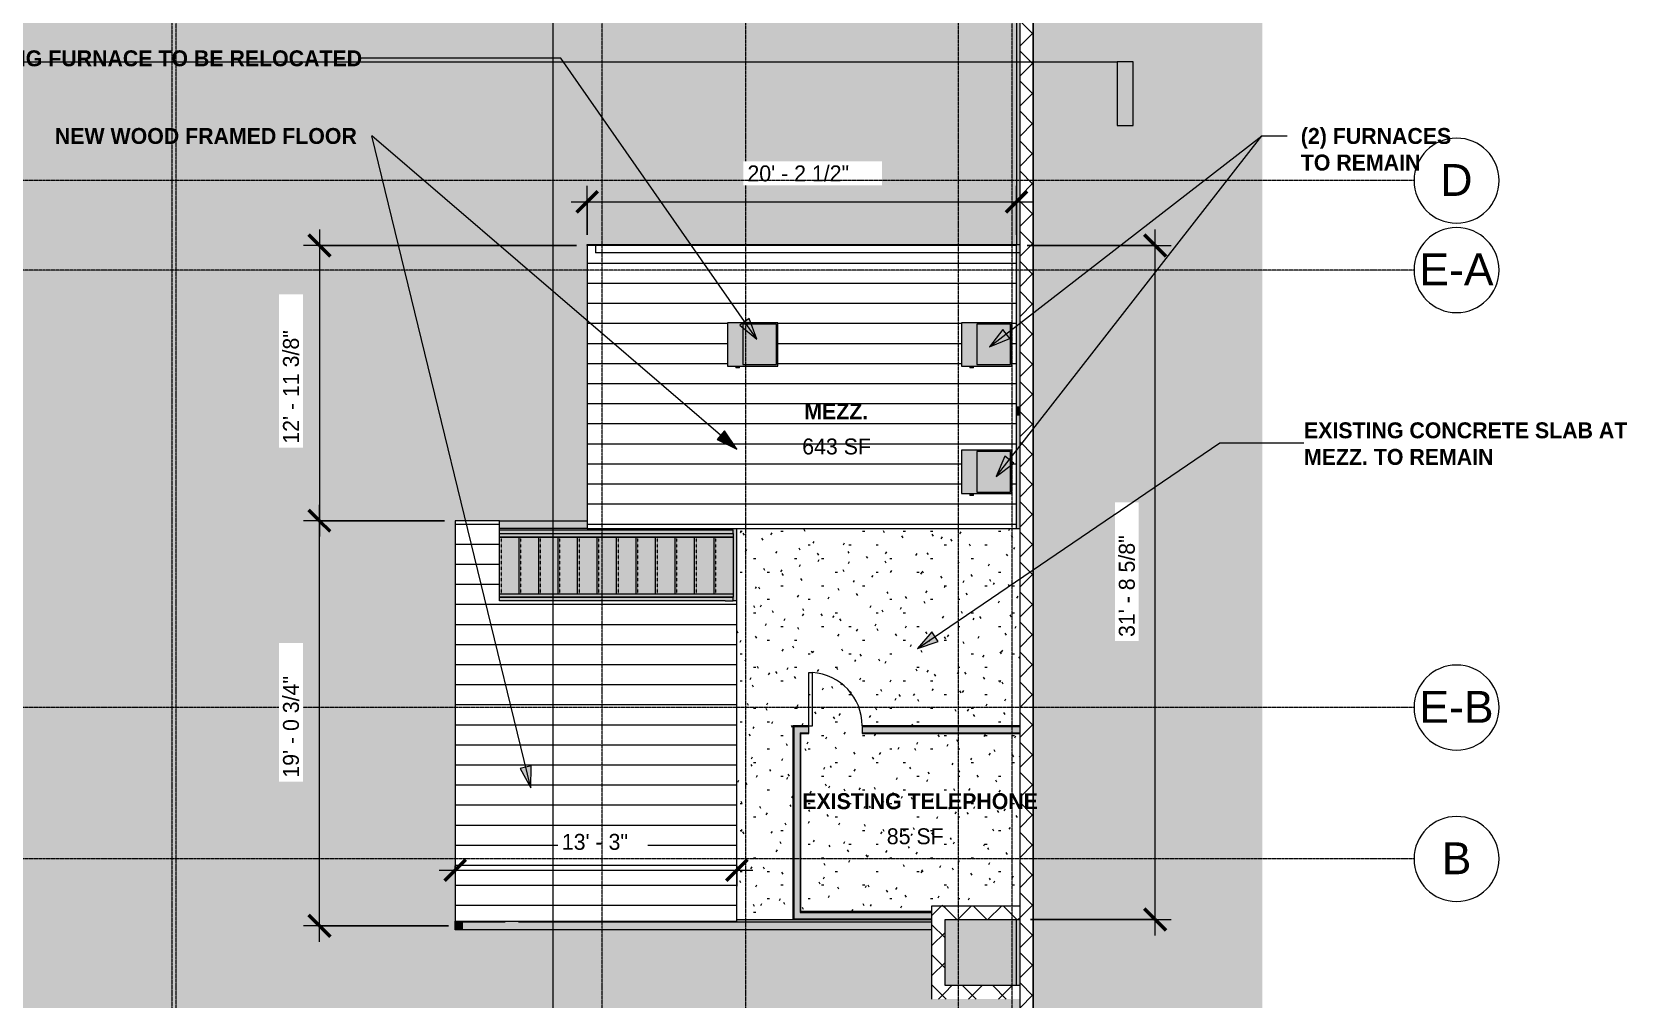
# Model space of a CAD drawing. Header units: inches. Extents: x -4124 to -1243, y 10241 to 12024.
# Drawn here: x -2143 to -1243, y 10995 to 11541 of the extents above; entities that cross this region are included whole.
import ezdxf

# ---------------------------------------------------------------- set-up
doc = ezdxf.new("R2010")
doc.units = ezdxf.units.IN
doc.header["$MEASUREMENT"] = 0
doc.linetypes.add('Grid Line 1_2_', pattern=[0.875, 0.5, -0.125, 0.125, -0.125])
doc.linetypes.add('Overhead 1_16_', pattern=[0.101562, 0.0625, -0.039062])
for name, color, linetype, lineweight in [('A-ANNO-DIMS', 211, 'Continuous', 9), ('A-ANNO-DIMS-96', 211, 'Continuous', 9), ('A-AREA-IDEN', 2, 'Continuous', 9), ('A-DOOR', 31, 'Continuous', 13), ('A-FLOR', 192, 'Continuous', 13), ('A-FLOR-HRAL', 11, 'Continuous', 9), ('A-FLOR-PATT', 8, 'Continuous', 13), ('A-ROOF', 132, 'Continuous', 13), ('A-WALL', 113, 'Continuous', 13), ('A-WALL-PATT', 111, 'Continuous', 20), ('C-BLDG-PADS', 91, 'Continuous', 13), ('G-ANNO-SYMB', 111, 'Continuous', 9), ('G-ANNO-TEXT', 231, 'Continuous', 9), ('I-WALL', 2, 'Continuous', 13), ('M-EQPM', 50, 'Continuous', 9), ('S-GRID', 1, 'Continuous', 9), ('S-GRID-IDEN', 1, 'Continuous', 9), ('S-STRS', 31, 'Continuous', 9)]:
    doc.layers.add(name, color=color, linetype=linetype, lineweight=lineweight)
doc.styles.add('Arial', font='arial.ttf', dxfattribs={"height": 18})
doc.styles.add('Century Gothic_1', font='', dxfattribs={"height": 9})
doc.styles.add('Century Gothic_B', font='', dxfattribs={"height": 9})
doc.styles.get('Century Gothic_1').set_extended_font_data('Century Gothic')
doc.styles.get('Century Gothic_B').set_extended_font_data('Century Gothic', bold=True)
doc.dimstyles.new('OD__1_16__Tol__', dxfattribs={"dimscale": 12, "dimtxt": 9.397514, "dimasz": 1, "dimexe": 0.75, "dimexo": 0.5, "dimgap": 0.75, "dimtad": 1, "dimdec": 4, "dimrnd": 0.0625, "dimzin": 3, "dimdsep": 46, "dimlunit": 4, "dimtxsty": 'Century Gothic_1', "dimblk1": 'OBLIQUE', "dimblk2": 'OBLIQUE', "dimsah": 1, "dimcen": 0.09, "dimdle": 0.75, "dimazin": 0, "dimtfac": 1, "dimtdec": 4, "dimtix": 1, "dimtmove": 0, "dimatfit": 3, "dimfxl": 1, "dimtvp": 1, "dimtfill": 1, "dimfrac": 2, "dimtolj": 1, "dimtzin": 0, "dimarcsym": 2})
pattern_1 = [(0, (0, 0), (30.72, 7.68), [1.267, -21.773, 1.267, -21.773, -122.88]), (0, (0, 0), (30.72, 7.68), [-46.08, 1.267, -44.813, 1.267, -21.773, -53.76]), (0, (0, 0), (30.72, 7.68), [-115.2, 1.267, -14.093, 1.267, -37.133]), (120, (11.52, 3.84), (-22.011075, 22.7643004), [1.267, -21.773, 1.267, -21.773, -122.88]), (120, (11.52, 3.84), (-22.011075, 22.7643004), [-46.08, 1.267, -44.813, 1.267, -21.773, -53.76]), (120, (11.52, 3.84), (-22.011075, 22.7643004), [-115.2, 1.267, -14.093, 1.267, -37.133]), (240, (15.36, 19.2), (-8.708925, -30.4443004), [1.267, -21.773, 1.267, -21.773, -122.88]), (240, (15.36, 19.2), (-8.708925, -30.4443004), [-46.08, 1.267, -44.813, 1.267, -21.773, -53.76]), (240, (15.36, 19.2), (-8.708925, -30.4443004), [-115.2, 1.267, -14.093, 1.267, -37.133])]
pattern_2 = [(45, (0, 0), (-8.485281, 8.485281), []), (135, (0, 0), (-8.485281, -8.485281), [])]

# ---------------------------------------------------------------- blocks, each defined once
blk = doc.blocks.new('Single-Flush - 30_ x 80_-1225038-FLOOR PLAN - MEZZANINE')
at = {"layer": 'A-DOOR', "lineweight": 9}
for p, q in [((13, -2.25), (13, -32.25)), ((15, -2.25), (13, -2.25)), ((15, -2.25), (15, -32.25)), ((15, -32.25), (13, -32.25))]:
    blk.add_line(p, q, dxfattribs=at)
at = {"layer": 'A-DOOR', "color": 8, "lineweight": 9}
blk.add_arc((15, -2.25), 30.07, 180, 266.18593, dxfattribs=at)
blk = doc.blocks.new('Walls 1 - Walls 1-1277454-FLOOR PLAN - MEZZANINE')
at = {"layer": 'A-ROOF', "lineweight": 9}
blk.add_hatch(color=161, dxfattribs=at).paths.add_polyline_path([(-1448.52, 10380.08), (-1448.52, 11927.32), (-1956.88, 11927.32), (-1956.83, 11915.82), (-1585.45, 11918.84), (-1585.45, 11774.15), (-1582.73, 11774.15), (-1578.55, 11787.8), (-1577.83, 11774.15), (-1577.83, 10643.01), (-1938.58, 10642.37), (-1938.58, 10381.41), (-1577.83, 10380.43)], flags=0)
blk.add_line((-1577.83, 11774.15), (-1577.83, 10643.01), dxfattribs=at)
blk = doc.blocks.new('Gas Fired Furnace - Direct Vent - 38000 BTUH-1351617-FLOOR PLAN - MEZZANINE')
at = {"layer": 'M-EQPM'}
h = blk.add_hatch(color=8, dxfattribs=at)
h.paths.add_polyline_path([(0, -28.5), (0, 0), (-24.5, 0), (-24.5, -28.5), (-24.01, -28.5)], flags=0)
h.paths.add_polyline_path([(-0.81, -19.81), (-23.69, -19.81), (-23.69, -0.81), (-0.81, -0.81), (-0.81, -15.48)], flags=0)
for points in [[(-0.81, -15.48), (-0.81, -0.81), (-23.69, -0.81), (-23.69, -19.81), (-0.81, -19.81)], [(1, -21.82), (1, -21.69), (0, -21.72), (0, -21.83), (1, -21.83)], [(1, -23.09), (1, -21.83), (0, -21.87), (0, -23.83), (1, -23.8), (1, -23.33)]]:
    blk.add_hatch(color=8, dxfattribs=at).paths.add_polyline_path(points, flags=0)
at = {"layer": 'M-EQPM', "color": 8}
for p, q in [((0, 0), (-24.5, 0)), ((-24.5, 0), (-24.5, -28.5)), ((-0.81, -0.81), (-23.69, -0.81)), ((-23.69, -0.81), (-23.69, -19.81)), ((-0.81, -19.81), (-0.81, -0.81)), ((0, -28.5), (0, 0)), ((-23.69, -19.81), (-0.81, -19.81)), ((1, -21.69), (0, -21.69)), ((1, -21.83), (0, -21.83)), ((0, -23.83), (1, -23.83)), ((1, -21.69), (1, -21.82)), ((1, -21.83), (1, -23.83)), ((-24.5, -28.5), (0, -28.5))]:
    blk.add_line(p, q, dxfattribs=at)
blk = doc.blocks.new('Top Rail Type - Top Rail_Internal_-1377795-FLOOR PLAN - MEZZANINE')
at = {"layer": 'A-FLOR-HRAL'}
blk.add_hatch(color=8, dxfattribs=at).paths.add_polyline_path([(-1879.2, 11221.65), (-1747.2, 11221.65), (-1747.2, 11223.65), (-1879.2, 11223.65)], flags=0)
at = {"layer": 'A-FLOR-HRAL', "color": 8}
for p, q in [((-1879.2, 11223.65), (-1747.2, 11223.65)), ((-1747.2, 11221.65), (-1879.2, 11221.65)), ((-1747.2, 11223.65), (-1747.2, 11221.65))]:
    blk.add_line(p, q, dxfattribs=at)
blk = doc.blocks.new('Top Rail Type - Top Rail_Internal_-V4-FLOOR PLAN - MEZZANINE')
at = {"layer": 'A-FLOR-HRAL', "color": 8}
for p, q in [((-1879.2, 11223.65), (-1747.2, 11223.65)), ((-1879.2, 11221.65), (-1747.2, 11221.65)), ((-1747.2, 11223.65), (-1747.2, 11221.65))]:
    blk.add_line(p, q, dxfattribs=at)
blk = doc.blocks.new('Top Rail Type - Top Rail_Internal_-1377806-FLOOR PLAN - MEZZANINE')
at = {"layer": 'A-FLOR-HRAL'}
blk.add_hatch(color=8, dxfattribs=at).paths.add_polyline_path([(-1780.09, 11255.65), (-1747.2, 11255.65), (-1747.2, 11257.65), (-1879.2, 11257.65), (-1879.2, 11255.65), (-1780.2, 11255.65)], flags=0)
at = {"layer": 'A-FLOR-HRAL', "color": 8}
for p, q in [((-1879.2, 11257.65), (-1747.2, 11257.65)), ((-1747.2, 11257.65), (-1747.2, 11255.65)), ((-1747.2, 11255.65), (-1879.2, 11255.65))]:
    blk.add_line(p, q, dxfattribs=at)
blk = doc.blocks.new('Top Rail Type - Top Rail_Internal_-V5-FLOOR PLAN - MEZZANINE')
at = {"layer": 'A-FLOR-HRAL', "color": 8}
for p, q in [((-1879.2, 11257.65), (-1747.2, 11257.65)), ((-1747.2, 11257.65), (-1747.2, 11255.65)), ((-1879.2, 11255.65), (-1747.2, 11255.65))]:
    blk.add_line(p, q, dxfattribs=at)
blk = doc.blocks.new('Grid - Grid Head - Circle-50561-FLOOR PLAN - MEZZANINE')
at = {"layer": 'S-GRID-IDEN'}
for start, end in [(360, 180), (180, 360)]:
    blk.add_arc((0, 0), 0.25, start, end, dxfattribs=at)
blk = doc.blocks.new('Section - 3_32_ x 3_8_-54337-FLOOR PLAN - MEZZANINE')
at = {"layer": 'G-ANNO-SYMB'}
blk.add_hatch(color=256, dxfattribs=at).paths.add_polyline_path([(0, 0.375), (0, 0), (-0.09375, 0), (-0.09375, 0.375)], flags=0)
for p, q in [((0, 0.375), (-0.09375, 0.375)), ((-0.09375, 0.375), (-0.09375, 0)), ((0, 0), (0, 0.375)), ((-0.09375, 0), (0, 0))]:
    blk.add_line(p, q, dxfattribs=at)
blk = doc.blocks.new('DIMBLOCK1-FLOOR PLAN - MEZZANINE')
at = {"layer": 'A-ANNO-DIMS-96'}
for p, q in [((-1829.7, 11426.27), (-1829.7, 11453.95)), ((-1587.2, 11426.27), (-1587.2, 11453.95)), ((-1838.7, 11444.95), (-1578.2, 11444.95)), ((-1829.7, 11444.95), (-1829.7, 11426.27)), ((-1587.2, 11444.95), (-1587.2, 11426.27))]:
    blk.add_line(p, q, dxfattribs=at)
at = {"layer": 'A-ANNO-DIMS-96', "lineweight": 50}
for p, q in [((-1829.7, 11444.95), (-1823.7, 11450.95)), ((-1587.2, 11444.95), (-1581.2, 11450.95)), ((-1829.7, 11444.95), (-1835.7, 11438.95)), ((-1587.2, 11444.95), (-1593.2, 11438.95))]:
    blk.add_line(p, q, dxfattribs=at)
at = {"layer": 'A-ANNO-DIMS-96', "color": 0, "insert": (-1739.18, 11465.48), "char_height": 9, "width": 73.7481, "attachment_point": 1, "line_spacing_factor": 0.984502, "style": 'Century Gothic_1', "bg_fill": 3, "box_fill_scale": 1.25, "bg_fill_color": 256, "bg_fill_true_color": 13158600, "bg_fill_transparency": 0}
blk.add_mtext('20\' - 2 1/2"', dxfattribs=at)
blk = doc.blocks.new('_Oblique')
at = {"color": 0, "linetype": 'ByBlock', "lineweight": -2}
blk.add_line((-0.5, -0.5), (0.5, 0.5), dxfattribs=at)
blk = doc.blocks.new('DIMBLOCK2-FLOOR PLAN - MEZZANINE')
at = {"layer": 'A-ANNO-DIMS-96'}
for p, q in [((-1508.95, 11030.65), (-1508.95, 11429.27)), ((-1581.2, 11420.27), (-1499.95, 11420.27)), ((-1508.95, 11420.27), (-1581.2, 11420.27)), ((-1579.45, 11039.65), (-1499.95, 11039.65)), ((-1508.95, 11039.65), (-1579.45, 11039.65))]:
    blk.add_line(p, q, dxfattribs=at)
at = {"layer": 'A-ANNO-DIMS-96', "lineweight": 50}
for p, q in [((-1508.95, 11420.27), (-1514.95, 11426.27)), ((-1508.95, 11420.27), (-1502.95, 11414.27)), ((-1508.95, 11039.65), (-1514.95, 11045.65)), ((-1508.95, 11039.65), (-1502.95, 11033.65))]:
    blk.add_line(p, q, dxfattribs=at)
at = {"layer": 'A-ANNO-DIMS-96', "color": 0, "insert": (-1529.49, 11199.23), "char_height": 9, "width": 73.7481, "attachment_point": 1, "rotation": 90, "line_spacing_factor": 0.984502, "style": 'Century Gothic_1', "bg_fill": 3, "box_fill_scale": 1.25, "bg_fill_color": 256, "bg_fill_true_color": 13158600, "bg_fill_transparency": 0}
blk.add_mtext('31\' - 8 5/8"', dxfattribs=at)
blk = doc.blocks.new('DIMBLOCK3-FLOOR PLAN - MEZZANINE')
at = {"layer": 'A-ANNO-DIMS-96', "lineweight": 50}
for p, q in [((-1980.83, 11264.9), (-1986.83, 11270.9)), ((-1980.83, 11264.9), (-1974.83, 11258.9)), ((-1980.83, 11036.15), (-1986.83, 11042.15)), ((-1980.83, 11036.15), (-1974.83, 11030.15))]:
    blk.add_line(p, q, dxfattribs=at)
at = {"layer": 'A-ANNO-DIMS-96'}
for p, q in [((-1980.83, 11027.15), (-1980.83, 11273.9)), ((-1910.2, 11264.9), (-1989.83, 11264.9)), ((-1980.83, 11264.9), (-1910.2, 11264.9)), ((-1907.95, 11036.15), (-1989.83, 11036.15)), ((-1980.83, 11036.15), (-1907.95, 11036.15))]:
    blk.add_line(p, q, dxfattribs=at)
at = {"layer": 'A-ANNO-DIMS-96', "color": 0, "insert": (-2001.37, 11119.79), "char_height": 9, "width": 73.7481, "attachment_point": 1, "rotation": 90, "line_spacing_factor": 0.984502, "style": 'Century Gothic_1', "bg_fill": 3, "box_fill_scale": 1.25, "bg_fill_color": 256, "bg_fill_true_color": 13158600, "bg_fill_transparency": 0}
blk.add_mtext('19\' - 0 3/4"', dxfattribs=at)
blk = doc.blocks.new('DIMBLOCK4-FLOOR PLAN - MEZZANINE')
at = {"layer": 'A-ANNO-DIMS-96', "lineweight": 50}
for p, q in [((-1904.2, 11067.52), (-1898.2, 11073.52)), ((-1745.2, 11067.52), (-1739.2, 11073.52)), ((-1904.2, 11067.52), (-1910.2, 11061.52)), ((-1745.2, 11067.52), (-1751.2, 11061.52))]:
    blk.add_line(p, q, dxfattribs=at)
at = {"layer": 'A-ANNO-DIMS-96'}
for p, q in [((-1904.2, 11070.01), (-1904.2, 11058.52)), ((-1904.2, 11067.52), (-1904.2, 11070.01)), ((-1745.2, 11070.01), (-1745.2, 11058.52)), ((-1745.2, 11067.52), (-1745.2, 11070.01)), ((-1913.2, 11067.52), (-1736.2, 11067.52))]:
    blk.add_line(p, q, dxfattribs=at)
at = {"layer": 'A-ANNO-DIMS-96', "color": 0, "insert": (-1843.95, 11088.06), "char_height": 9, "width": 46.1821, "attachment_point": 1, "line_spacing_factor": 0.984502, "style": 'Century Gothic_1', "bg_fill": 3, "box_fill_scale": 1.25, "bg_fill_color": 256, "bg_fill_true_color": 13158600, "bg_fill_transparency": 0}
blk.add_mtext('13\' - 3"', dxfattribs=at)
blk = doc.blocks.new('DIMBLOCK5-FLOOR PLAN - MEZZANINE')
at = {"layer": 'A-ANNO-DIMS-96'}
for p, q in [((-1980.83, 11429.27), (-1980.83, 11255.9)), ((-1835.7, 11420.27), (-1989.83, 11420.27)), ((-1980.83, 11420.27), (-1835.7, 11420.27)), ((-1910.2, 11264.9), (-1989.83, 11264.9)), ((-1980.83, 11264.9), (-1910.2, 11264.9))]:
    blk.add_line(p, q, dxfattribs=at)
at = {"layer": 'A-ANNO-DIMS-96', "lineweight": 50}
for p, q in [((-1980.83, 11420.27), (-1986.83, 11426.27)), ((-1980.83, 11420.27), (-1974.83, 11414.27)), ((-1980.83, 11264.9), (-1986.83, 11270.9)), ((-1980.83, 11264.9), (-1974.83, 11258.9))]:
    blk.add_line(p, q, dxfattribs=at)
at = {"layer": 'A-ANNO-DIMS-96', "color": 0, "insert": (-2001.37, 11308.35), "char_height": 9, "width": 82.1611, "attachment_point": 1, "rotation": 90, "line_spacing_factor": 0.984502, "style": 'Century Gothic_1', "bg_fill": 3, "box_fill_scale": 1.25, "bg_fill_color": 256, "bg_fill_true_color": 13158600, "bg_fill_transparency": 0}
blk.add_mtext('12\' - 11 3/8"', dxfattribs=at)

msp = doc.modelspace()

# ---------------------------------------------------------------- hatches: boundary and pattern name
at = {"layer": 'A-FLOR-PATT', "lineweight": 9}
h = msp.add_hatch(dxfattribs=at)
h.set_pattern_fill('FP_6', color=9, style=0, pattern_type=2)
h.set_pattern_definition([(0, (0, 0), (0, 11.331), [])])
h.paths.add_polyline_path([(-1862.48959, 11038.72821), (-1745.20325, 11038.72821), (-1745.20325, 11219.64539), (-1879.20325, 11219.64539), (-1879.20325, 11264.89539), (-1904.20325, 11264.89539), (-1904.20325, 11038.72821)], flags=0)
h.paths.add_polyline_path([(-1778.33022, 11260.27039), (-1587.20325, 11260.27039), (-1587.20325, 11420.27039), (-1829.70325, 11420.27039), (-1829.70325, 11260.27039), (-1782.97459, 11260.27039)], flags=0)
h.paths.add_polyline_path([(-1612.50061, 11279.20054), (-1613.64644, 11279.20054), (-1613.64644, 11280.20054), (-1618.31311, 11280.20054), (-1618.31311, 11304.70054), (-1589.81311, 11304.70054), (-1589.81311, 11280.20054), (-1611.50061, 11280.20054), (-1611.53468, 11279.20054), (-1612.46966, 11279.20054)], flags=0)
h.paths.add_polyline_path([(-1611.93933, 11351.20054), (-1613.64644, 11351.20054), (-1613.64644, 11352.20054), (-1618.31311, 11352.20054), (-1618.31311, 11376.70054), (-1589.81311, 11376.70054), (-1589.81311, 11352.20054), (-1611.50061, 11352.20054), (-1611.53468, 11351.20054), (-1611.7935, 11351.20054)], flags=0)
h.paths.add_polyline_path([(-1744.82455, 11351.20054), (-1745.75984, 11351.20054), (-1745.75984, 11352.20054), (-1750.42651, 11352.20054), (-1750.42651, 11376.70054), (-1721.92651, 11376.70054), (-1721.92651, 11352.20054), (-1743.61401, 11352.20054), (-1743.64808, 11351.20054), (-1744.75984, 11351.20054)], flags=0)
h = msp.add_hatch(dxfattribs=at)
h.set_pattern_fill('FP_1', color=9, style=0, pattern_type=2)
h.set_pattern_definition(pattern_1)
h.paths.add_polyline_path([(-1745.20325, 11039.65318), (-1713.45325, 11039.65318), (-1713.45325, 11149.14539), (-1704.45325, 11149.14539), (-1704.45325, 11144.64539), (-1708.95325, 11144.64539), (-1708.95325, 11044.15318), (-1635.20325, 11044.15318), (-1635.20325, 11047.27818), (-1585.45325, 11047.27818), (-1585.45325, 11144.64539), (-1674.45325, 11144.64539), (-1674.45325, 11149.14539), (-1585.45325, 11149.14539), (-1585.45325, 11260.27039), (-1745.20325, 11260.27039), (-1745.20325, 11040.15318)], flags=0)
at = {"layer": 'A-WALL-PATT', "lineweight": 9}
h = msp.add_hatch(dxfattribs=at)
h.set_pattern_fill('FP_3', color=8, style=0, pattern_type=2)
h.set_pattern_definition(pattern_2)
h.paths.add_polyline_path([(-1585.45325, 10642.9944), (-1577.82825, 10643.00784), (-1577.82825, 11774.14539), (-1578.54763, 11787.79765), (-1582.7556, 11774.14539), (-1585.45325, 11774.14539), (-1585.45325, 10643.00784)], flags=0)
h = msp.add_hatch(dxfattribs=at)
h.set_pattern_fill('FP_2', color=8, style=0, pattern_type=2)
h.set_pattern_definition(pattern_1)
h.paths.add_polyline_path([(-1712.95325, 11148.64539), (-1704.45325, 11148.64539), (-1704.45325, 11149.14539), (-1713.45325, 11149.14539), (-1713.45325, 11148.64539)], flags=0)
h.paths.add_polyline_path([(-1587.20325, 11148.64539), (-1585.45325, 11148.64539), (-1585.45325, 11149.14539), (-1674.45325, 11149.14539), (-1674.45325, 11148.64539), (-1615.74709, 11148.64539)], flags=0)
h = msp.add_hatch(dxfattribs=at)
h.set_pattern_fill('FP_2', color=8, style=0, pattern_type=2)
h.set_pattern_definition(pattern_1)
h.paths.add_polyline_path([(-1713.45325, 11039.65318), (-1712.95325, 11039.65318), (-1712.95325, 11148.64539), (-1713.45325, 11148.61598), (-1713.45325, 11043.65318)], flags=0)
h = msp.add_hatch(dxfattribs=at)
h.set_pattern_fill('FP_2', color=8, style=0, pattern_type=2)
h.set_pattern_definition(pattern_1)
h.paths.add_polyline_path([(-1709.45325, 11144.64539), (-1704.45325, 11144.64539), (-1704.45325, 11145.14539), (-1709.45325, 11145.14539)], flags=0)
h.paths.add_polyline_path([(-1674.45325, 11144.64539), (-1585.45325, 11144.64539), (-1585.45325, 11145.14539), (-1674.45325, 11145.14539)], flags=0)
h = msp.add_hatch(dxfattribs=at)
h.set_pattern_fill('FP_2', color=8, style=0, pattern_type=2)
h.set_pattern_definition(pattern_1)
h.paths.add_polyline_path([(-1635.20325, 11043.65318), (-1635.20325, 11044.15318), (-1708.95325, 11044.15318), (-1708.95325, 11043.65318)], flags=0)
h = msp.add_hatch(dxfattribs=at)
h.set_pattern_fill('FP_3', color=8, style=0, pattern_type=2)
h.set_pattern_definition(pattern_2)
h.paths.add_polyline_path([(-1635.20325, 10994.77818), (-1627.57825, 10994.77818), (-1627.57825, 11047.27818), (-1635.20325, 11047.27818), (-1635.20325, 11033.89539)], flags=0)
h = msp.add_hatch(dxfattribs=at)
h.set_pattern_fill('FP_3', color=8, style=0, pattern_type=2)
h.set_pattern_definition(pattern_2)
h.paths.add_polyline_path([(-1586.75572, 11039.65318), (-1585.45325, 11039.65318), (-1585.45325, 11047.27818), (-1627.57825, 11047.27818), (-1627.57825, 11039.65318), (-1587.20325, 11039.65318)], flags=0)
h = msp.add_hatch(dxfattribs=at)
h.set_pattern_fill('FP_3', color=8, style=0, pattern_type=2)
h.set_pattern_definition(pattern_2)
h.paths.add_polyline_path([(-1627.57825, 10994.77818), (-1585.45325, 10994.77818), (-1585.45325, 11002.40318), (-1627.57825, 11002.40318)], flags=0)
at = {"layer": 'C-BLDG-PADS', "lineweight": 9}
h = msp.add_hatch(dxfattribs=at)
h.set_pattern_fill('FP_12', color=9, style=0, pattern_type=2)
h.set_pattern_definition(pattern_1)
h.paths.add_polyline_path([(-1587.20325, 10642.99131), (-1585.45325, 10643.00784), (-1585.45325, 10816.39539), (-1587.20325, 10816.39539), (-1587.20325, 10643.00784)], flags=0)
h.paths.add_polyline_path([(-1587.20325, 10827.02039), (-1585.45325, 10827.02039), (-1585.45325, 10994.77818), (-1587.20325, 10994.77818), (-1587.20325, 10869.90973)], flags=0)
h.paths.add_polyline_path([(-1587.19882, 11002.40318), (-1585.45325, 11002.40318), (-1585.45325, 11039.65318), (-1587.20325, 11039.65318), (-1587.20325, 11002.40318)], flags=0)
h.paths.add_polyline_path([(-1587.20325, 11260.27039), (-1585.45325, 11260.27039), (-1585.45325, 11324.39539), (-1587.20325, 11324.39539), (-1587.20325, 11278.25181)], flags=0)
h.paths.add_polyline_path([(-1587.20325, 11329.14539), (-1585.45325, 11329.14539), (-1585.45325, 11416.14539), (-1587.20325, 11416.14539), (-1587.20325, 11330.17731)], flags=0)
h.paths.add_polyline_path([(-1587.20325, 11420.89539), (-1585.45325, 11420.89539), (-1585.45325, 11765.26062), (-1587.20325, 11765.26062), (-1587.20325, 11511.91656)], flags=0)
h.paths.add_polyline_path([(-1587.20325, 11842.91874), (-1585.45325, 11842.94162), (-1585.45325, 11918.85213), (-1587.20325, 11918.83784), (-1587.20325, 11842.94162)], flags=0)
h = msp.add_hatch(dxfattribs=at)
h.set_pattern_fill('FP_1', color=9, style=0, pattern_type=2)
h.set_pattern_definition(pattern_1)
h.paths.add_polyline_path([(-3016.20325, 10827.02039), (-3008.90426, 10827.02039), (-3008.57568, 10827.15649), (-3008.37318, 10827.64539), (-3008.37318, 10835.12586), (-3008.57568, 10835.61476), (-3009.06458, 10835.81727), (-3013.20325, 10835.81727), (-3013.20325, 10836.37586), (-3003.20325, 10836.37586), (-3003.20325, 10835.81727), (-3007.34193, 10835.81727), (-3007.83082, 10835.61476), (-3008.03333, 10835.12586), (-3008.03333, 10827.64539), (-3007.83082, 10827.15649), (-3007.50224, 10827.02039), (-2712.90426, 10827.02039), (-2712.57568, 10827.15649), (-2712.37317, 10827.64539), (-2712.37317, 10835.12586), (-2712.57568, 10835.61476), (-2713.06458, 10835.81727), (-2717.20325, 10835.81727), (-2717.20325, 10836.37586), (-2707.20325, 10836.37586), (-2707.20325, 10835.81727), (-2711.34192, 10835.81727), (-2711.83082, 10835.61476), (-2712.03333, 10835.12586), (-2712.03333, 10827.64539), (-2711.83082, 10827.15649), (-2711.50224, 10827.02039), (-2388.90426, 10827.02039), (-2388.57568, 10827.15649), (-2388.37317, 10827.64539), (-2388.37317, 10835.12586), (-2388.57568, 10835.61476), (-2389.06458, 10835.81727), (-2393.20325, 10835.81727), (-2393.20325, 10836.37586), (-2383.20325, 10836.37586), (-2383.20325, 10835.81727), (-2387.34192, 10835.81727), (-2387.83082, 10835.61476), (-2388.03333, 10835.12586), (-2388.03333, 10827.64539), (-2387.83082, 10827.15649), (-2387.50224, 10827.02039), (-2064.90426, 10827.02039), (-2064.57568, 10827.15649), (-2064.37317, 10827.64539), (-2064.37317, 10835.12586), (-2064.57568, 10835.61476), (-2065.06458, 10835.81727), (-2069.20325, 10835.81727), (-2069.20325, 10836.37586), (-2059.20325, 10836.37586), (-2059.20325, 10835.81727), (-2063.34192, 10835.81727), (-2063.83082, 10835.61476), (-2064.03333, 10835.12586), (-2064.03333, 10827.64539), (-2063.83082, 10827.15649), (-2063.50224, 10827.02039), (-1942.39075, 10827.02039), (-1942.39075, 10828.39539), (-1845.45325, 10828.39539), (-1845.45325, 10979.89539), (-1797.95325, 10979.89539), (-1797.95325, 10977.64539), (-1790.32825, 10977.64539), (-1790.32825, 10828.39539), (-1740.37317, 10828.39539), (-1740.37317, 10835.12586), (-1740.57568, 10835.61476), (-1741.06458, 10835.81727), (-1745.20325, 10835.81727), (-1745.20325, 10836.37586), (-1735.20325, 10836.37586), (-1735.20325, 10835.81727), (-1739.34192, 10835.81727), (-1739.83082, 10835.61476), (-1740.03333, 10835.12586), (-1740.03333, 10828.39539), (-1620.37318, 10828.39539), (-1620.37318, 10835.12586), (-1620.57568, 10835.61476), (-1621.06458, 10835.81727), (-1625.20325, 10835.81727), (-1625.20325, 10836.37586), (-1615.20325, 10836.37586), (-1615.20325, 10835.81727), (-1619.34193, 10835.81727), (-1619.83082, 10835.61476), (-1620.03333, 10835.12586), (-1620.03333, 10828.39539), (-1587.20325, 10828.39539), (-1587.20325, 10994.77818), (-1635.20325, 10994.77818), (-1635.20325, 11033.89539), (-1904.20325, 11033.89539), (-1904.20325, 11264.89539), (-1829.70325, 11264.89539), (-1829.70325, 11420.89539), (-1587.20325, 11420.89539), (-1587.20325, 11763.39539), (-1620.03333, 11763.39539), (-1620.03333, 11757.16492), (-1619.83082, 11756.67602), (-1619.34193, 11756.47352), (-1615.20325, 11756.47352), (-1615.20325, 11755.91492), (-1625.20325, 11755.91492), (-1625.20325, 11756.47352), (-1621.06458, 11756.47352), (-1620.57568, 11756.67602), (-1620.37318, 11757.16492), (-1620.37318, 11763.39539), (-1740.03333, 11763.39539), (-1740.03333, 11757.16492), (-1739.83082, 11756.67602), (-1739.34192, 11756.47352), (-1735.20325, 11756.47352), (-1735.20325, 11755.91492), (-1745.20325, 11755.91492), (-1745.20325, 11756.47352), (-1741.06458, 11756.47352), (-1740.57568, 11756.67602), (-1740.37317, 11757.16492), (-1740.37317, 11763.39539), (-2064.03333, 11763.39539), (-2064.03333, 11757.16492), (-2063.83082, 11756.67602), (-2063.34192, 11756.47352), (-2059.20325, 11756.47352), (-2059.20325, 11755.91492), (-2069.20325, 11755.91492), (-2069.20325, 11756.47352), (-2065.06458, 11756.47352), (-2064.57568, 11756.67602), (-2064.37317, 11757.16492), (-2064.37317, 11763.39539), (-2388.03333, 11763.39539), (-2388.03333, 11757.16492), (-2387.83082, 11756.67602), (-2387.34192, 11756.47352), (-2383.20325, 11756.47352), (-2383.20325, 11755.91492), (-2393.20325, 11755.91492), (-2393.20325, 11756.47352), (-2389.06458, 11756.47352), (-2388.57568, 11756.67602), (-2388.37317, 11757.16492), (-2388.37317, 11763.39539), (-2712.03333, 11763.39539), (-2712.03333, 11757.16492), (-2711.83082, 11756.67602), (-2711.34192, 11756.47352), (-2707.20325, 11756.47352), (-2707.20325, 11755.91492), (-2717.20325, 11755.91492), (-2717.20325, 11756.47352), (-2713.06458, 11756.47352), (-2712.57568, 11756.67602), (-2712.37317, 11757.16492), (-2712.37317, 11763.39539), (-3008.03333, 11763.39539), (-3008.03333, 11757.16492), (-3007.83082, 11756.67602), (-3007.34193, 11756.47352), (-3003.20325, 11756.47352), (-3003.20325, 11755.91492), (-3013.20325, 11755.91492), (-3013.20325, 11756.47352), (-3009.06458, 11756.47352), (-3008.55199, 11756.73321), (-3008.37318, 11757.16492), (-3008.37318, 11763.39539), (-3016.20325, 11763.39539), (-3016.20325, 11682.52039), (-3015.22669, 11682.52039), (-3015.22669, 11536.52039), (-3016.20325, 11536.52039), (-3016.20325, 11457.06531), (-3009.47279, 11457.06531), (-3008.98389, 11457.26782), (-3008.78138, 11457.75672), (-3008.78138, 11461.89539), (-3008.22279, 11461.89539), (-3008.22279, 11451.89539), (-3008.78138, 11451.89539), (-3008.78138, 11456.03406), (-3008.98389, 11456.52296), (-3009.47279, 11456.72547), (-3016.20325, 11456.72547), (-3016.20325, 11137.81531), (-3009.47279, 11137.81531), (-3008.98389, 11138.01782), (-3008.78138, 11138.50672), (-3008.78138, 11142.64539), (-3008.22279, 11142.64539), (-3008.22279, 11132.64539), (-3008.78138, 11132.64539), (-3008.78138, 11136.78406), (-3008.98389, 11137.27296), (-3009.47279, 11137.47547), (-3016.20325, 11137.47547), (-3016.20325, 10835.81727)], flags=0)
h.paths.add_polyline_path([(-1797.95325, 10828.39539), (-1797.95325, 10975.39539), (-1840.95325, 10975.39539), (-1840.95325, 10828.39539)], flags=0)
h.paths.add_polyline_path([(-1587.20325, 11002.40318), (-1587.20325, 11039.65318), (-1627.57825, 11039.65318), (-1627.57825, 11002.40318)], flags=0)
h.paths.add_polyline_path([(-1745.20325, 11038.39539), (-1635.20325, 11038.39539), (-1635.20325, 11039.65318), (-1745.20325, 11039.65318), (-1745.20325, 11038.72821), (-1899.70325, 11038.72821), (-1899.70325, 11038.39539), (-1782.97459, 11038.39539)], flags=0)
h.paths.add_polyline_path([(-1745.20325, 11219.64539), (-1745.20325, 11260.27039), (-1829.70325, 11260.27039), (-1829.70325, 11260.39539), (-1879.20325, 11260.39539), (-1879.20325, 11259.64539), (-1747.20325, 11259.64539), (-1747.20325, 11219.64539)], flags=0)
h.paths.add_polyline_path([(-3015.87625, 11535.23914), (-3015.87625, 11536.23914), (-2855.22669, 11536.23914), (-2855.22669, 11535.23914), (-3015.28919, 11535.23914)], flags=0)
h.paths.add_polyline_path([(-3015.87625, 11682.80164), (-3015.87625, 11683.80164), (-2855.22669, 11683.80164), (-2855.22669, 11682.80164), (-3015.28919, 11682.80164)], flags=0)
at = {"layer": 'G-ANNO-TEXT', "lineweight": 20}
for points in [[(-1733.93215, 11367.29333), (-1738.15326, 11378.97755), (-1743.42985, 11375.30161)], [(-1745.13594, 11305.31388), (-1752.15047, 11315.56743), (-1756.33747, 11310.68645)], [(-1861.48092, 11113.99583), (-1861.1998, 11126.41596), (-1867.44753, 11124.89254)]]:
    msp.add_hatch(color=147, dxfattribs=at).paths.add_polyline_path(points, flags=0)
at = {"layer": 'G-ANNO-TEXT'}
msp.add_hatch(color=256, dxfattribs=at).paths.add_polyline_path([(-1643.21016, 11192.66737), (-1631.48055, 11196.76065), (-1635.09867, 11202.07706)], flags=0)
at = {"layer": 'I-WALL'}
for color, points in [(55, [(-1824.95325, 11420.27039), (-1824.95325, 11420.89539), (-1829.70325, 11420.89539), (-1829.70325, 11420.27039)]), (55, [(-1585.45325, 11416.14539), (-1585.45325, 11420.89539), (-1824.95325, 11420.89539), (-1824.95325, 11420.27039), (-1587.20325, 11420.27039), (-1587.20325, 11416.14539)]), (55, [(-1585.45325, 11324.39539), (-1585.45325, 11329.14539), (-1587.20325, 11329.14539), (-1587.20325, 11324.39539)]), (254, [(-1829.70325, 11260.39539), (-1829.70325, 11264.89539), (-1879.20325, 11264.89539), (-1879.20325, 11260.39539)]), (161, [(-1712.95325, 11040.15318), (-1709.45325, 11040.15318), (-1709.45325, 11145.14539), (-1712.95325, 11145.14539), (-1712.95325, 11096.51256)]), (161, [(-1635.20325, 11040.15318), (-1635.20325, 11043.65318), (-1709.45325, 11043.65318), (-1709.45325, 11040.15318), (-1708.95325, 11040.15318)]), (254, [(-1899.70325, 11033.89539), (-1899.70325, 11038.72821), (-1904.20325, 11038.72821), (-1904.20325, 11033.89539)]), (254, [(-1635.20325, 11033.89539), (-1635.20325, 11038.39539), (-1899.70325, 11038.39539), (-1899.70325, 11033.89539), (-1741.62373, 11033.89539)])]:
    msp.add_hatch(color=color, dxfattribs=at).paths.add_polyline_path(points, flags=0)
h = msp.add_hatch(color=161, dxfattribs=at)
h.paths.add_polyline_path([(-1709.45325, 11145.14539), (-1704.45325, 11145.14539), (-1704.45325, 11148.64539), (-1712.95325, 11148.64539), (-1712.95325, 11145.14539)], flags=0)
h.paths.add_polyline_path([(-1674.45325, 11145.14539), (-1585.45325, 11145.14539), (-1585.4592, 11148.64539), (-1674.45325, 11148.64539)], flags=0)
at = {"layer": 'S-STRS'}
for color, points in [(55, [(-1769.20325, 11257.64539), (-1747.20325, 11257.64539), (-1747.20325, 11259.64539), (-1879.20325, 11259.64539), (-1879.20325, 11257.64539), (-1779.3274, 11257.64539)]), (55, [(-1879.20325, 11223.64539), (-1868.20325, 11223.64539), (-1868.20325, 11255.64539), (-1879.20325, 11255.64539)]), (55, [(-1857.20325, 11223.64539), (-1857.20325, 11255.64539), (-1868.20325, 11255.64539), (-1868.20325, 11223.64539)]), (55, [(-1846.20325, 11223.64539), (-1846.20325, 11255.64539), (-1857.20325, 11255.64539), (-1857.20325, 11223.64539)]), (55, [(-1846.20325, 11223.64539), (-1835.20325, 11223.64539), (-1835.20325, 11255.64539), (-1846.20325, 11255.64539)]), (55, [(-1829.70325, 11223.64539), (-1824.20325, 11223.64539), (-1824.20325, 11255.64539), (-1835.20325, 11255.64539), (-1835.20325, 11223.64539)]), (55, [(-1813.20325, 11223.64539), (-1813.20325, 11255.64539), (-1824.20325, 11255.64539), (-1824.20325, 11223.64539)]), (55, [(-1802.20325, 11223.64539), (-1802.20325, 11255.64539), (-1813.20325, 11255.64539), (-1813.20325, 11223.64539)]), (55, [(-1792.24331, 11223.64539), (-1791.20325, 11223.64539), (-1791.20325, 11255.64539), (-1802.20325, 11255.64539), (-1802.20325, 11223.64539)]), (55, [(-1780.20325, 11223.64539), (-1780.20325, 11255.64539), (-1791.20325, 11255.64539), (-1791.20325, 11223.64539), (-1782.97459, 11223.64539)]), (55, [(-1769.20325, 11223.64539), (-1769.20325, 11255.64539), (-1780.20325, 11255.64539), (-1780.20325, 11223.64539)]), (55, [(-1758.20325, 11223.64539), (-1758.20325, 11255.64539), (-1769.20325, 11255.64539), (-1769.20325, 11223.64539)]), (55, [(-1747.20325, 11223.64539), (-1747.20325, 11255.64539), (-1758.20325, 11255.64539), (-1758.20325, 11223.64539)]), (8, [(-1802.20325, 11219.64539), (-1747.20325, 11219.64539), (-1747.20325, 11221.64539), (-1879.20325, 11221.64539), (-1879.20325, 11219.64539), (-1813.20325, 11219.64539)])]:
    msp.add_hatch(color=color, dxfattribs=at).paths.add_polyline_path(points, flags=0)

# ---------------------------------------------------------------- linework, layer by layer
at = {"layer": 'A-FLOR', "color": 8, "lineweight": 9}
for p, q in [((-1587.20325, 11420.27039), (-1829.70325, 11420.27039)), ((-1829.70325, 11420.27039), (-1829.70325, 11260.27039)), ((-1587.20325, 11260.27039), (-1587.20325, 11420.27039)), ((-1879.20325, 11264.89539), (-1904.20325, 11264.89539)), ((-1904.20325, 11264.89539), (-1904.20325, 11038.72821)), ((-1879.20325, 11219.64539), (-1879.20325, 11264.89539)), ((-1585.45325, 11260.27039), (-1829.70325, 11260.27039)), ((-1745.20325, 11038.72821), (-1745.20325, 11260.27039)), ((-1751.82141, 11219.64539), (-1879.20325, 11219.64539)), ((-1745.20325, 11219.64539), (-1747.20325, 11219.64539)), ((-1904.20325, 11038.72821), (-1745.20325, 11038.72821)), ((-1745.20325, 11039.65318), (-1713.45325, 11039.65318))]:
    msp.add_line(p, q, dxfattribs=at)
at = {"layer": 'A-WALL', "lineweight": 9}
for p, q in [((-1585.45325, 11790.14539), (-1585.45325, 10826.89539)), ((-1577.82825, 10640.14539), (-1577.82825, 11790.14539)), ((-1712.95325, 11148.64539), (-1704.45325, 11148.64539)), ((-1712.95325, 11148.64539), (-1712.95325, 11040.15318)), ((-1709.45325, 11145.14539), (-1704.45325, 11145.14539)), ((-1709.45325, 11145.14539), (-1709.45325, 11043.65318)), ((-1674.45325, 11148.64539), (-1585.45325, 11148.64539)), ((-1674.45325, 11145.14539), (-1585.45325, 11145.14539)), ((-1709.45325, 11043.65318), (-1635.20325, 11043.65318)), ((-1635.20325, 11047.27818), (-1635.20325, 10994.77818)), ((-1585.45325, 11047.27818), (-1635.20325, 11047.27818)), ((-1712.95325, 11040.15318), (-1635.20325, 11040.15318)), ((-1627.57825, 11002.40318), (-1627.57825, 11039.65318)), ((-1627.57825, 11039.65318), (-1585.45325, 11039.65318)), ((-1585.45325, 11002.40318), (-1627.57825, 11002.40318))]:
    msp.add_line(p, q, dxfattribs=at)
at = {"layer": 'C-BLDG-PADS', "color": 8, "lineweight": 9}
for p, q in [((-1587.20325, 11763.39551), (-1587.20325, 11420.89539)), ((-1587.20325, 11002.40318), (-1587.20325, 11039.65318))]:
    msp.add_line(p, q, dxfattribs=at)
at = {"layer": 'G-ANNO-SYMB'}
for p, q in [((-1849.07964, 11831.64691), (-1849.07964, 10300.08503)), ((-4008.43211, 11523.97754), (-1530.35451, 11523.97754))]:
    msp.add_line(p, q, dxfattribs=at)
at = {"layer": 'G-ANNO-TEXT', "color": 147, "lineweight": 20}
for p, q in [((-1957.96938, 11525.9555), (-1958.22372, 11525.9555)), ((-1844.46433, 11525.9555), (-1957.96938, 11525.9555)), ((-1861.48092, 11113.99583), (-1951.24191, 11482.11584)), ((-1745.13594, 11305.31388), (-1951.24191, 11482.11584)), ((-1448.73257, 11482.11584), (-1434.42349, 11482.11584)), ((-1448.73257, 11482.11584), (-1434.42349, 11482.11584)), ((-1738.15326, 11378.97755), (-1743.42985, 11375.30161)), ((-1743.42985, 11375.30161), (-1733.93215, 11367.29333)), ((-1733.93215, 11367.29333), (-1738.15326, 11378.97755)), ((-1595.02134, 11372.85769), (-1602.53871, 11362.96688)), ((-1752.15047, 11315.56743), (-1756.33747, 11310.68645)), ((-1745.13594, 11305.31388), (-1752.15047, 11315.56743)), ((-1756.33747, 11310.68645), (-1745.13594, 11305.31388)), ((-1593.90662, 11301.37347), (-1598.75622, 11289.93581)), ((-1861.1998, 11126.41596), (-1867.44753, 11124.89254)), ((-1867.44753, 11124.89254), (-1861.48092, 11113.99583)), ((-1861.48092, 11113.99583), (-1861.1998, 11126.41596))]:
    msp.add_line(p, q, dxfattribs=at)
at = {"layer": 'G-ANNO-TEXT'}
for p, q in [((-1472.3985, 11308.91419), (-1424.95082, 11308.91419)), ((-1635.09867, 11202.07706), (-1643.21016, 11192.66737)), ((-1643.21016, 11192.66737), (-1631.48055, 11196.76065)), ((-1631.48055, 11196.76065), (-1635.09867, 11202.07706))]:
    msp.add_line(p, q, dxfattribs=at)
at = {"layer": 'I-WALL', "color": 8, "lineweight": 9}
for p, q in [((-1829.70325, 11420.89539), (-1585.45325, 11420.89539)), ((-1829.70325, 11420.27039), (-1829.70325, 11420.89539)), ((-1824.95325, 11420.89539), (-1824.95325, 11416.14539)), ((-1585.45325, 11416.14539), (-1824.95325, 11416.14539)), ((-1587.20325, 11329.14539), (-1585.45325, 11329.14539)), ((-1585.45325, 11324.39539), (-1587.20325, 11324.39539)), ((-1879.20325, 11264.89539), (-1829.70325, 11264.89539)), ((-1829.70325, 11260.39539), (-1879.20325, 11260.39539)), ((-1904.20325, 11033.89539), (-1904.20325, 11038.72821)), ((-1635.20325, 11033.89539), (-1904.20325, 11033.89539)), ((-1899.70325, 11038.72821), (-1899.70325, 11038.39539)), ((-1899.70325, 11038.39539), (-1875.97809, 11038.39539)), ((-1868.35309, 11038.39539), (-1635.20325, 11038.39539))]:
    msp.add_line(p, q, dxfattribs=at)
at = {"layer": 'I-WALL', "lineweight": 9}
for p, q in [((-1704.45325, 11149.14539), (-1713.45325, 11149.14539)), ((-1713.45325, 11149.14539), (-1713.45325, 11039.65318)), ((-1708.95325, 11144.64539), (-1704.45325, 11144.64539)), ((-1708.95325, 11044.15318), (-1708.95325, 11144.64539)), ((-1704.45325, 11144.64539), (-1704.45325, 11149.14539)), ((-1585.45325, 11149.14539), (-1674.45325, 11149.14539)), ((-1674.45325, 11149.14539), (-1674.45325, 11144.64539)), ((-1674.45325, 11144.64539), (-1585.45325, 11144.64539)), ((-1635.20325, 11044.15318), (-1708.95325, 11044.15318)), ((-1713.45325, 11039.65318), (-1635.20325, 11039.65318))]:
    msp.add_line(p, q, dxfattribs=at)
at = {"layer": 'S-GRID', "linetype": 'Grid Line 1_2_'}
for p, q in [((-2064.20325, 11974.97202), (-2064.20325, 10769.69706)), ((-1740.20325, 11974.97202), (-1740.20325, 10769.69706)), ((-1620.20325, 11974.97202), (-1620.20325, 10769.69706)), ((-2061.70325, 10455.54858), (-2061.70325, 11925.46391)), ((-1362.80331, 11406.39539), (-3886.22241, 11406.39539)), ((-1362.80331, 11159.39539), (-3886.22241, 11159.39539))]:
    msp.add_line(p, q, dxfattribs=at)
at = {"layer": 'S-STRS', "color": 8}
for p, q in [((-1879.20325, 11259.64539), (-1747.20325, 11259.64539)), ((-1747.20325, 11257.64539), (-1747.20325, 11259.64539)), ((-1868.20325, 11255.64539), (-1868.20325, 11223.64539)), ((-1857.20325, 11255.64539), (-1857.20325, 11223.64539)), ((-1846.20325, 11255.64539), (-1846.20325, 11223.64539)), ((-1835.20325, 11255.64539), (-1835.20325, 11223.64539)), ((-1824.20325, 11255.64539), (-1824.20325, 11223.64539)), ((-1813.20325, 11255.64539), (-1813.20325, 11223.64539)), ((-1802.20325, 11255.64539), (-1802.20325, 11223.64539)), ((-1791.20325, 11255.64539), (-1791.20325, 11223.64539)), ((-1780.20325, 11255.64539), (-1780.20325, 11223.64539)), ((-1769.20325, 11255.64539), (-1769.20325, 11223.64539)), ((-1758.20325, 11255.64539), (-1758.20325, 11223.64539)), ((-1747.20325, 11255.64539), (-1747.20325, 11223.64539)), ((-1747.20325, 11219.64539), (-1747.20325, 11221.64539)), ((-1751.82141, 11219.64539), (-1747.20325, 11219.64539))]:
    msp.add_line(p, q, dxfattribs=at)
at = {"layer": 'S-STRS', "color": 8, "linetype": 'Overhead 1_16_'}
for p, q in [((-1878.20325, 11255.64539), (-1878.20325, 11223.64539)), ((-1867.20325, 11255.64539), (-1867.20325, 11223.64539)), ((-1856.20325, 11255.64539), (-1856.20325, 11223.64539)), ((-1845.20325, 11255.64539), (-1845.20325, 11223.64539)), ((-1834.20325, 11255.64539), (-1834.20325, 11223.64539)), ((-1823.20325, 11255.64539), (-1823.20325, 11223.64539)), ((-1812.20325, 11255.64539), (-1812.20325, 11223.64539)), ((-1801.20325, 11255.64539), (-1801.20325, 11223.64539)), ((-1790.20325, 11255.64539), (-1790.20325, 11223.64539)), ((-1779.20325, 11255.64539), (-1779.20325, 11223.64539)), ((-1768.20325, 11255.64539), (-1768.20325, 11223.64539)), ((-1757.20325, 11255.64539), (-1757.20325, 11223.64539))]:
    msp.add_line(p, q, dxfattribs=at)

# ---------------------------------------------------------------- block references
at = {"layer": 'A-DOOR', "color": 7, "lineweight": 9, "rotation": 180}
msp.add_blockref('Single-Flush - 30_ x 80_-1225038-FLOOR PLAN - MEZZANINE', (-1689.45325, 11146.89539), dxfattribs=at)
at = {"layer": 'A-FLOR-HRAL', "color": 8}
for name in ['Top Rail Type - Top Rail_Internal_-1377806-FLOOR PLAN - MEZZANINE', 'Top Rail Type - Top Rail_Internal_-V5-FLOOR PLAN - MEZZANINE', 'Top Rail Type - Top Rail_Internal_-1377795-FLOOR PLAN - MEZZANINE', 'Top Rail Type - Top Rail_Internal_-V4-FLOOR PLAN - MEZZANINE']:
    msp.add_blockref(name, (0, 0), dxfattribs=at)
at = {"layer": 'A-ROOF', "color": 8, "lineweight": 9}
msp.add_blockref('Walls 1 - Walls 1-1277454-FLOOR PLAN - MEZZANINE', (0, 0), dxfattribs=at)
at = {"layer": 'G-ANNO-SYMB', "xscale": 95.99999999999994, "yscale": 95.99999999999994, "zscale": 95.99999999999994, "rotation": 180}
msp.add_blockref('Section - 3_32_ x 3_8_-54337-FLOOR PLAN - MEZZANINE', (-1530.35451, 11523.97754), dxfattribs=at)
at = {"layer": 'M-EQPM', "color": 8, "rotation": 270}
for p in [(-1721.92651, 11352.20054), (-1589.81311, 11352.20054), (-1589.81311, 11280.20054)]:
    msp.add_blockref('Gas Fired Furnace - Direct Vent - 38000 BTUH-1351617-FLOOR PLAN - MEZZANINE', p, dxfattribs=at)
at = {"layer": 'S-GRID-IDEN', "xscale": 95.99999999999994, "yscale": 95.99999999999994, "zscale": 95.99999999999994}
for p, rotation in [((-1338.80331, 11456.89539), 89.99999999999962), ((-1338.80331, 11406.39539), 89.9999999999996), ((-1338.80331, 11159.39539), 89.9999999999996), ((-1338.80331, 11073.89539), 89.99999999999962)]:
    msp.add_blockref('Grid - Grid Head - Circle-50561-FLOOR PLAN - MEZZANINE', p, dxfattribs=dict(at, rotation=rotation))

# ---------------------------------------------------------------- texts
at = {"layer": 'A-AREA-IDEN', "char_height": 9, "attachment_point": 1}
for s, insert, width, style in [('MEZZ.', (-1707.10096, 11331.11185), 42.117, 'Century Gothic_B'), ('643 SF', (-1708.23482, 11311.29142), 44.844, 'Century Gothic_1'), ('EXISTING TELEPHONE', (-1708.23482, 11111.02631), 152.106, 'Century Gothic_B'), ('85 SF', (-1660.48049, 11091.20589), 36.36, 'Century Gothic_1')]:
    msp.add_mtext(s, dxfattribs=dict(at, insert=insert, width=width, style=style))
at = {"layer": 'G-ANNO-TEXT', "color": 147, "lineweight": 20, "char_height": 9, "attachment_point": 1, "style": 'Century Gothic_B'}
for s, insert, width in [('EXISTING FURNACE TO BE RELOCATED', (-2193.40372, 11530.4555), 275.73), ('NEW WOOD FRAMED FLOOR', (-2130.1723, 11486.61584), 207.252), ('(2) FURNACES', (-1426.74349, 11486.61584), 102.414), ('TO REMAIN', (-1426.74349, 11471.61584), 82.113)]:
    msp.add_mtext(s, dxfattribs=dict(at, insert=insert, width=width))
at = {"layer": 'G-ANNO-TEXT', "char_height": 9, "attachment_point": 1, "style": 'Century Gothic_B'}
for s, insert, width in [('EXISTING CONCRETE SLAB AT', (-1424.95082, 11320.41892), 213.009), ('MEZZ. TO REMAIN', (-1424.95082, 11305.41892), 128.472)]:
    msp.add_mtext(s, dxfattribs=dict(at, insert=insert, width=width))
at = {"layer": 'S-GRID-IDEN', "char_height": 18, "attachment_point": 1, "style": 'Arial'}
for s, insert, width in [('D', (-1347.96566, 11466.27621), 22.119), ('E-A', (-1359.83338, 11415.77621), 50.904), ('E-B', (-1359.83338, 11168.77621), 50.904), ('B', (-1347.20976, 11083.27621), 20.301)]:
    msp.add_mtext(s, dxfattribs=dict(at, insert=insert, width=width))

# ---------------------------------------------------------------- next in the draw order: dimensions: what is measured, and where the dimension line sits
at = {"layer": 'A-ANNO-DIMS'}
dim = msp.add_linear_dim(base=(-1587.20325, 11444.94806), p1=(-1829.70325, 11420.27039), p2=(-1587.20325, 11420.27039), dimstyle='OD__1_16__Tol__', override={"dimpost": '<>', "dimfxl": 242.5}, dxfattribs=at)
dim.commit()
dim.dimension.update_dxf_attribs({"geometry": 'DIMBLOCK1-FLOOR PLAN - MEZZANINE', "text_midpoint": (-1708.45325, 11459.17308)})
dim = msp.add_linear_dim(base=(-1980.83094, 11264.89539), p1=(-1901.95325, 11036.14539), p2=(-1904.20325, 11264.89539), angle=90, dimstyle='OD__1_16__Tol__', override={"dimpost": '<>', "dimfxl": 228.761065}, dxfattribs=at)
dim.commit()
dim.dimension.update_dxf_attribs({"geometry": 'DIMBLOCK3-FLOOR PLAN - MEZZANINE', "text_midpoint": (-1995.05596, 11150.52039)})

# ---------------------------------------------------------------- next in the draw order: linework, layer by layer
at = {"layer": 'S-GRID', "linetype": 'Grid Line 1_2_'}
msp.add_line((-1362.80331, 11456.89539), (-3750.49332, 11456.89539), dxfattribs=at)

# ---------------------------------------------------------------- next in the draw order: dimensions: what is measured, and where the dimension line sits
at = {"layer": 'A-ANNO-DIMS'}
for base, p1, p2, override, picture, middle in [((-1980.83094, 11264.89539), (-1829.70325, 11420.27039), (-1904.20325, 11264.89539), {"dimpost": '<>', "dimfxl": 172.312625}, 'DIMBLOCK5-FLOOR PLAN - MEZZANINE', (-1995.05596, 11342.58289)), ((-1508.95192, 11420.27039), (-1585.45325, 11039.65318), (-1587.20325, 11420.27039), {"dimpost": '<>', "dimfxl": 380.621234}, 'DIMBLOCK2-FLOOR PLAN - MEZZANINE', (-1523.17694, 11229.96178))]:
    dim = msp.add_linear_dim(base=base, p1=p1, p2=p2, angle=90, dimstyle='OD__1_16__Tol__', override=override, dxfattribs=at)
    dim.commit()
    dim.dimension.update_dxf_attribs({"geometry": picture, "text_midpoint": middle})
dim = msp.add_linear_dim(base=(-1745.20325, 11067.52057), p1=(-1904.20325, 11076.00586), p2=(-1745.20325, 11076.00586), dimstyle='OD__1_16__Tol__', override={"dimpost": '<>', "dimfxl": 159}, dxfattribs=at)
dim.commit()
dim.dimension.update_dxf_attribs({"geometry": 'DIMBLOCK4-FLOOR PLAN - MEZZANINE', "text_midpoint": (-1824.70325, 11081.24695)})

# ---------------------------------------------------------------- next in the draw order: hatches: boundary and pattern name
at = {"layer": 'G-ANNO-TEXT', "lineweight": 20}
for points in [[(-1602.53871, 11362.96688), (-1591.08308, 11367.77389), (-1595.02134, 11372.85769)], [(-1598.75622, 11289.93581), (-1588.83751, 11297.41631), (-1593.90662, 11301.37347)]]:
    msp.add_hatch(color=147, dxfattribs=at).paths.add_polyline_path(points, flags=0)

# ---------------------------------------------------------------- next in the draw order: linework, layer by layer
at = {"layer": 'G-ANNO-TEXT', "color": 147, "lineweight": 20}
for p, q in [((-1733.93215, 11367.29333), (-1844.46433, 11525.9555)), ((-1602.53871, 11362.96688), (-1448.73257, 11482.11584)), ((-1598.75622, 11289.93581), (-1448.73257, 11482.11584)), ((-1602.53871, 11362.96688), (-1591.08308, 11367.77389)), ((-1591.08308, 11367.77389), (-1595.02134, 11372.85769)), ((-1598.75622, 11289.93581), (-1588.83751, 11297.41631)), ((-1588.83751, 11297.41631), (-1593.90662, 11301.37347))]:
    msp.add_line(p, q, dxfattribs=at)
at = {"layer": 'G-ANNO-TEXT'}
msp.add_line((-1643.21016, 11192.66737), (-1472.3985, 11308.91419), dxfattribs=at)
at = {"layer": 'S-GRID', "linetype": 'Grid Line 1_2_'}
for p, q in [((-1585.45325, 11974.97202), (-1585.45325, 10769.69706)), ((-1821.20325, 10455.54858), (-1821.20325, 11925.46391)), ((-1589.64075, 10455.54858), (-1589.64075, 11925.46391)), ((-1362.80331, 11073.89539), (-3750.49332, 11073.89539))]:
    msp.add_line(p, q, dxfattribs=at)

doc.saveas('drawing.dxf')
